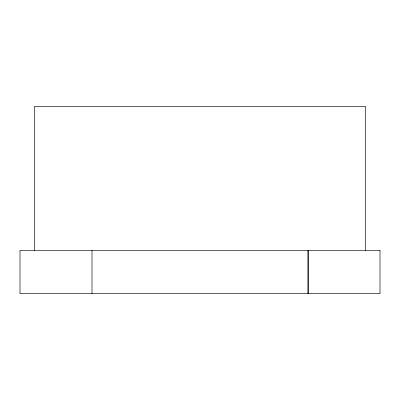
<?xml version="1.0" encoding="UTF-8"?>
<svg xmlns="http://www.w3.org/2000/svg" width="400" height="400" viewBox="0 0 400 400"><rect width="100%" height="100%" fill="white"/><g stroke="black" fill="none" stroke-linecap="round" stroke-linejoin="round"><path stroke-width="0.6" d="M365.54 250.4L365.54 106.395L34.46 106.395L34.46 250.4M308.18 250.4L308.18 293.605M308.005 250.4L308.005 293.605M91.995 250.4L91.995 293.605M380 250.4L20 250.4L20 293.605L380 293.605L380 250.4"/></g></svg>
